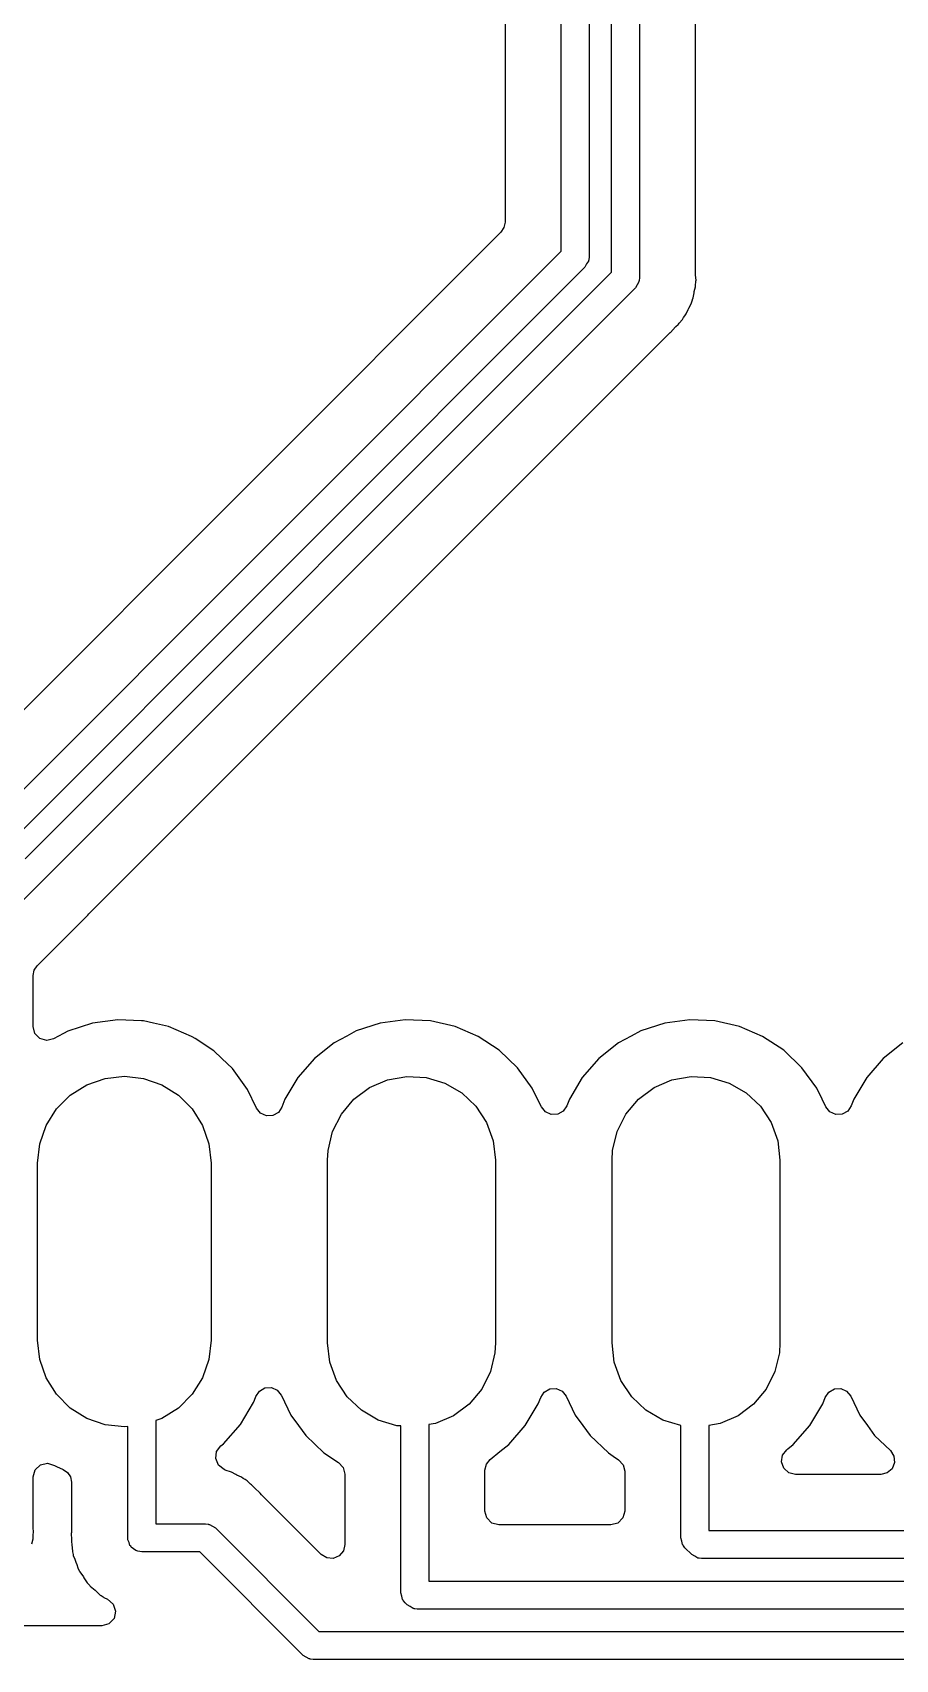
# Model space of a CAD drawing. Extents: x 51 to 201, y -153 to -28.
# Drawn here: x 62.15 to 69.85, y -68.8 to -54.28 of the extents above; entities that cross this region are included whole.
import ezdxf

# ---------------------------------------------------------------- set-up
doc = ezdxf.new("R2010")
doc.units = 0
doc.layers.add('BLACK', color=7, linetype='CONTINUOUS')

msp = doc.modelspace()

# ---------------------------------------------------------------- linework, layer by layer
at = {"layer": 'BLACK', "linetype": 'CONTINUOUS'}
for p, q in [((66.865, -56.2279), (66.865, -46.1)), ((67.115, -46.1518), (67.115, -56.2797)), ((66.3645, -50.2785), (66.3645, -55.9693)), ((67.315, -55.45), (67.315, -51.91)), ((67.565, -51.9618), (67.565, -55.45)), ((68.0655, -56.4308), (68.0655, -52.2205)), ((67.315, -56.4143), (67.315, -55.45)), ((67.565, -55.45), (67.565, -56.4661)), ((66.3551, -56.0167), (66.3282, -56.0569)), ((66.3645, -55.9693), (66.3551, -56.0167)), ((66.3282, -56.0569), (58.9493, -63.4359)), ((58.9216, -64.1713), (66.865, -56.2279)), ((67.1099, -56.3149), (67.0932, -56.341)), ((67.1108, -56.3087), (67.1099, -56.3149)), ((67.1121, -56.3063), (67.1108, -56.3087)), ((67.115, -56.2797), (67.1118, -56.3018)), ((67.1118, -56.3018), (67.1121, -56.3063)), ((67.0784, -56.3681), (59.135, -64.3115)), ((62.0797, -61.6497), (67.315, -56.4143)), ((67.0932, -56.341), (67.0784, -56.3681)), ((67.565, -56.4661), (67.5618, -56.4882)), ((68.066, -56.4424), (68.0655, -56.4308)), ((68.0702, -56.4859), (68.066, -56.4424)), ((67.5284, -56.5545), (62.2564, -61.8264)), ((67.5432, -56.5274), (67.5284, -56.5545)), ((67.5599, -56.5013), (67.5432, -56.5274)), ((67.5608, -56.4951), (67.5599, -56.5013)), ((67.5621, -56.4927), (67.5608, -56.4951)), ((67.5618, -56.4882), (67.5621, -56.4927)), ((68.0454, -56.642), (68.0523, -56.5989)), ((68.0523, -56.5989), (68.0546, -56.5874)), ((68.0546, -56.5874), (68.0655, -56.5451)), ((68.0655, -56.5251), (68.067, -56.5057)), ((68.0655, -56.5451), (68.0655, -56.5251)), ((68.067, -56.5057), (68.0689, -56.4942)), ((68.0689, -56.4942), (68.0702, -56.4859)), ((67.9827, -56.7871), (68, -56.7469)), ((68, -56.7469), (68.0052, -56.7365)), ((68.0052, -56.7365), (68.0262, -56.6982)), ((68.0262, -56.6982), (68.0312, -56.6788)), ((68.0312, -56.6788), (68.0375, -56.6604)), ((68.0375, -56.6604), (68.039, -56.6568)), ((68.039, -56.6568), (68.0454, -56.642)), ((67.8419, -56.9519), (67.8879, -56.9028)), ((67.8879, -56.9028), (67.8906, -56.9001)), ((67.8906, -56.9001), (67.9101, -56.8806)), ((67.9101, -56.8806), (67.9126, -56.8774)), ((67.9126, -56.8774), (67.9202, -56.8685)), ((67.9202, -56.8685), (67.9501, -56.8367)), ((67.9501, -56.8367), (67.9597, -56.8191)), ((67.9597, -56.8191), (67.9704, -56.8029)), ((67.9704, -56.8029), (67.9827, -56.7871)), ((67.9827, -56.7871), (67.9827, -56.7871)), ((62.649, -62.1417), (67.8238, -56.9669)), ((67.8238, -56.9669), (67.8399, -56.954)), ((67.8399, -56.954), (67.8419, -56.9519)), ((67.8419, -56.9519), (67.8419, -56.9519)), ((62.2564, -61.8264), (61.65, -62.4329)), ((62.2564, -61.8264), (62.2564, -61.8264)), ((62.6382, -62.1525), (62.649, -62.1417)), ((62.649, -62.1417), (62.649, -62.1417)), ((62.3552, -62.4355), (62.6382, -62.1525)), ((62.6382, -62.1525), (62.6382, -62.1525)), ((62.1868, -62.6039), (62.3552, -62.4355)), ((62.1505, -62.6916), (62.1599, -62.6441)), ((62.1505, -63.1473), (62.1505, -62.6916)), ((62.1599, -62.6441), (62.1868, -62.6039)), ((62.1667, -63.2085), (62.1505, -63.1473)), ((62.68, -63.1165), (62.4617, -63.1874)), ((62.9075, -63.0856), (62.68, -63.1165)), ((63.1187, -63.0951), (62.9075, -63.0856)), ((63.1369, -63.0959), (63.1187, -63.0951)), ((63.2245, -63.1159), (63.1369, -63.0959)), ((63.3607, -63.147), (63.2245, -63.1159)), ((63.5651, -63.2344), (63.3607, -63.147)), ((65.2506, -63.1159), (65.0365, -63.1855)), ((65.4737, -63.0857), (65.2506, -63.1159)), ((65.6985, -63.0958), (65.4737, -63.0857)), ((65.918, -63.1459), (65.6985, -63.0958)), ((66.125, -63.2344), (65.918, -63.1459)), ((67.7906, -63.1159), (67.5765, -63.1855)), ((68.0137, -63.0857), (67.7906, -63.1159)), ((68.2385, -63.0958), (68.0137, -63.0857)), ((68.458, -63.1459), (68.2385, -63.0958)), ((68.665, -63.2344), (68.458, -63.1459)), ((62.2109, -63.2538), (62.1667, -63.2085)), ((62.2717, -63.2713), (62.2109, -63.2538)), ((62.3333, -63.2565), (62.2717, -63.2713)), ((62.4225, -63.2085), (62.3333, -63.2565)), ((62.4617, -63.1874), (62.4225, -63.2085)), ((63.5719, -63.2373), (63.5651, -63.2344)), ((63.5969, -63.2538), (63.5719, -63.2373)), ((63.7635, -63.3637), (63.5969, -63.2538)), ((64.8383, -63.2921), (64.6623, -63.4325)), ((64.9514, -63.2313), (64.8383, -63.2921)), ((64.8383, -63.2921), (64.8383, -63.2921)), ((64.8383, -63.2921), (64.8383, -63.2921)), ((65.0365, -63.1855), (64.9514, -63.2313)), ((66.3128, -63.3584), (66.125, -63.2344)), ((67.3783, -63.2921), (67.2023, -63.4325)), ((67.4914, -63.2313), (67.3783, -63.2921)), ((67.3783, -63.2921), (67.3783, -63.2921)), ((67.3783, -63.2921), (67.3783, -63.2921)), ((67.5765, -63.1855), (67.4914, -63.2313)), ((68.8528, -63.3584), (68.665, -63.2344)), ((69.9183, -63.2921), (69.7423, -63.4325)), ((63.8354, -63.4325), (63.7635, -63.3637)), ((63.9294, -63.5224), (63.8354, -63.4325)), ((64.6623, -63.4325), (64.5142, -63.602)), ((66.4755, -63.5139), (66.3128, -63.3584)), ((66.3128, -63.3584), (66.3128, -63.3584)), ((66.3128, -63.3584), (66.3128, -63.3584)), ((67.2023, -63.4325), (67.0542, -63.602)), ((69.0155, -63.5139), (68.8528, -63.3584)), ((68.8528, -63.3584), (68.8528, -63.3584)), ((68.8528, -63.3584), (68.8528, -63.3584)), ((69.7423, -63.4325), (69.5942, -63.602)), ((62.7925, -63.6094), (62.965, -63.59)), ((62.965, -63.59), (63.1375, -63.6094)), ((64.0644, -63.7082), (63.9294, -63.5224)), ((65.3149, -63.6215), (65.4864, -63.5913)), ((65.4864, -63.5913), (65.6602, -63.6014)), ((66.6078, -63.696), (66.4755, -63.5139)), ((67.8549, -63.6215), (68.0264, -63.5913)), ((68.0264, -63.5913), (68.2002, -63.6014)), ((69.1478, -63.696), (69.0155, -63.5139)), ((62.4818, -63.7591), (62.6287, -63.6667)), ((62.6287, -63.6667), (62.7925, -63.6094)), ((63.1375, -63.6094), (63.3013, -63.6667)), ((63.3013, -63.6667), (63.4482, -63.7591)), ((64.1445, -63.8745), (64.0644, -63.7082)), ((64.5142, -63.602), (64.3988, -63.7952)), ((65.0153, -63.7945), (65.155, -63.6905)), ((65.155, -63.6905), (65.3149, -63.6215)), ((65.6602, -63.6014), (65.8271, -63.6513)), ((65.8271, -63.6513), (65.9779, -63.7384)), ((65.9779, -63.7384), (66.1045, -63.8579)), ((66.6556, -63.7952), (66.6078, -63.696)), ((67.0542, -63.602), (66.9388, -63.7952)), ((67.5553, -63.7945), (67.695, -63.6905)), ((67.695, -63.6905), (67.8549, -63.6215)), ((68.2002, -63.6014), (68.3671, -63.6513)), ((68.3671, -63.6513), (68.5179, -63.7384)), ((68.5179, -63.7384), (68.6445, -63.8579)), ((69.1956, -63.7952), (69.1478, -63.696)), ((69.5942, -63.602), (69.4788, -63.7952)), ((62.2667, -64.0287), (62.3591, -63.8818)), ((62.3591, -63.8818), (62.4818, -63.7591)), ((63.4482, -63.7591), (63.5709, -63.8818)), ((63.5709, -63.8818), (63.6633, -64.0287)), ((64.1448, -63.8752), (64.1445, -63.8745)), ((64.181, -63.9197), (64.1448, -63.8752)), ((64.3726, -63.8649), (64.3406, -63.9125)), ((64.3988, -63.7952), (64.3726, -63.8649)), ((64.9034, -63.9279), (65.0153, -63.7945)), ((66.1045, -63.8579), (66.2002, -64.0034)), ((66.6889, -63.8643), (66.6556, -63.7952)), ((66.725, -63.9088), (66.6889, -63.8643)), ((66.9167, -63.8541), (66.8847, -63.9017)), ((66.9388, -63.7952), (66.9167, -63.8541)), ((67.4434, -63.9279), (67.5553, -63.7945)), ((68.6445, -63.8579), (68.7402, -64.0034)), ((69.2289, -63.8643), (69.1956, -63.7952)), ((69.265, -63.9088), (69.2289, -63.8643)), ((69.4567, -63.8541), (69.4247, -63.9017)), ((69.4788, -63.7952), (69.4567, -63.8541)), ((62.2094, -64.1925), (62.2667, -64.0287)), ((63.6633, -64.0287), (63.7206, -64.1925)), ((64.2333, -63.9432), (64.181, -63.9197)), ((64.2906, -63.9406), (64.2333, -63.9432)), ((64.3406, -63.9125), (64.2906, -63.9406)), ((64.8252, -64.0835), (64.9034, -63.9279)), ((66.2002, -64.0034), (66.2598, -64.167)), ((66.7774, -63.9323), (66.725, -63.9088)), ((66.8347, -63.9298), (66.7774, -63.9323)), ((66.8847, -63.9017), (66.8347, -63.9298)), ((67.3652, -64.0835), (67.4434, -63.9279)), ((68.7402, -64.0034), (68.7998, -64.167)), ((69.3174, -63.9323), (69.265, -63.9088)), ((69.3747, -63.9298), (69.3174, -63.9323)), ((69.4247, -63.9017), (69.3747, -63.9298)), ((64.7851, -64.2529), (64.8252, -64.0835)), ((66.2598, -64.167), (66.28, -64.34)), ((67.3251, -64.2529), (67.3652, -64.0835)), ((68.7998, -64.167), (68.82, -64.34)), ((62.19, -64.365), (62.2094, -64.1925)), ((63.7206, -64.1925), (63.74, -64.365)), ((64.78, -64.34), (64.7851, -64.2529)), ((67.32, -64.34), (67.3251, -64.2529)), ((62.19, -65.945), (62.19, -64.365)), ((63.74, -64.365), (63.74, -65.945)), ((64.78, -65.97), (64.78, -64.34)), ((66.28, -64.34), (66.28, -65.97)), ((67.32, -65.97), (67.32, -64.34)), ((68.82, -64.34), (68.82, -65.97)), ((62.2094, -66.1175), (62.19, -65.945)), ((63.74, -65.945), (63.7206, -66.1175)), ((64.8002, -66.143), (64.78, -65.97)), ((66.2749, -66.0571), (66.2348, -66.2265)), ((66.28, -65.97), (66.2749, -66.0571)), ((67.3402, -66.143), (67.32, -65.97)), ((68.8149, -66.0571), (68.7748, -66.2265)), ((68.82, -65.97), (68.8149, -66.0571)), ((62.2667, -66.2813), (62.2094, -66.1175)), ((63.7206, -66.1175), (63.6633, -66.2813)), ((64.8598, -66.3066), (64.8002, -66.143)), ((67.3998, -66.3066), (67.3402, -66.143)), ((62.3591, -66.4282), (62.2667, -66.2813)), ((63.6633, -66.2813), (63.5709, -66.4282)), ((64.9555, -66.4521), (64.8598, -66.3066)), ((66.2348, -66.2265), (66.1566, -66.3821)), ((67.4955, -66.4521), (67.3998, -66.3066)), ((68.7748, -66.2265), (68.6966, -66.3821)), ((62.4818, -66.5509), (62.3591, -66.4282)), ((63.5709, -66.4282), (63.4482, -66.5509)), ((64.1188, -66.5007), (64.1265, -66.4802)), ((64.1265, -66.4802), (64.139, -66.4469)), ((64.139, -66.4469), (64.171, -66.3994)), ((64.171, -66.3994), (64.221, -66.3713)), ((64.221, -66.3713), (64.2783, -66.3687)), ((64.2783, -66.3687), (64.3306, -66.3922)), ((64.3306, -66.3922), (64.3668, -66.4367)), ((64.3668, -66.4367), (64.3678, -66.4388)), ((64.3678, -66.4388), (64.4522, -66.614)), ((65.0821, -66.5716), (64.9555, -66.4521)), ((66.1566, -66.3821), (66.0447, -66.5155)), ((66.6612, -66.5148), (66.6833, -66.4559)), ((66.6833, -66.4559), (66.7153, -66.4083)), ((66.7153, -66.4083), (66.7653, -66.3802)), ((66.7653, -66.3802), (66.8226, -66.3777)), ((66.8226, -66.3777), (66.875, -66.4012)), ((66.875, -66.4012), (66.9111, -66.4457)), ((66.9111, -66.4457), (66.9922, -66.614)), ((67.6221, -66.5716), (67.4955, -66.4521)), ((68.6966, -66.3821), (68.5847, -66.5155)), ((69.2012, -66.5148), (69.2233, -66.4559)), ((69.2233, -66.4559), (69.2553, -66.4083)), ((69.2553, -66.4083), (69.3053, -66.3802)), ((69.3053, -66.3802), (69.3626, -66.3777)), ((69.3626, -66.3777), (69.415, -66.4012)), ((69.415, -66.4012), (69.4511, -66.4457)), ((69.4511, -66.4457), (69.5322, -66.614)), ((62.6287, -66.6433), (62.4818, -66.5509)), ((62.7925, -66.7006), (62.6287, -66.6433)), ((63.3013, -66.6433), (63.245, -66.6629)), ((63.4482, -66.5509), (63.3013, -66.6433)), ((64.0011, -66.6978), (64.1188, -66.5007)), ((64.4522, -66.614), (64.5205, -66.708)), ((65.2329, -66.6587), (65.0821, -66.5716)), ((65.905, -66.6195), (65.7451, -66.6885)), ((66.0447, -66.5155), (65.905, -66.6195)), ((66.5458, -66.708), (66.6612, -66.5148)), ((66.9922, -66.614), (67.0605, -66.708)), ((67.7729, -66.6587), (67.6221, -66.5716)), ((68.445, -66.6195), (68.2851, -66.6885)), ((68.5847, -66.5155), (68.445, -66.6195)), ((69.0858, -66.708), (69.2012, -66.5148)), ((69.5322, -66.614), (69.6005, -66.708)), ((62.965, -66.72), (62.7925, -66.7006)), ((62.995, -66.7166), (62.965, -66.72)), ((62.995, -67.71), (62.995, -66.7166)), ((63.245, -66.6629), (63.245, -67.585)), ((63.85, -66.8707), (64.0011, -66.6978)), ((64.5205, -66.708), (64.5845, -66.7961)), ((65.3998, -66.7086), (65.2329, -66.6587)), ((65.435, -66.7107), (65.3998, -66.7086)), ((65.435, -68.2), (65.435, -66.7107)), ((65.7451, -66.6885), (65.685, -66.6991)), ((65.685, -66.6991), (65.685, -68.095)), ((66.3977, -66.8775), (66.5458, -66.708)), ((67.0605, -66.708), (67.1245, -66.7961)), ((67.935, -66.7072), (67.7729, -66.6587)), ((67.935, -67.71), (67.935, -66.7072)), ((68.2851, -66.6885), (68.185, -66.7061)), ((68.185, -66.7061), (68.185, -67.645)), ((68.9377, -66.8775), (69.0858, -66.708)), ((69.6005, -66.708), (69.6645, -66.7961)), ((63.7892, -66.9397), (63.8269, -66.8891)), ((63.8269, -66.8891), (63.85, -66.8707)), ((64.5845, -66.7961), (64.7472, -66.9516)), ((66.3196, -66.9397), (66.3977, -66.8775)), ((67.1245, -66.7961), (67.2872, -66.9516)), ((68.8432, -66.9718), (68.8799, -66.9236)), ((68.8799, -66.9236), (68.8893, -66.9161)), ((68.8893, -66.9161), (68.9377, -66.8775)), ((69.6645, -66.7961), (69.8055, -66.9309)), ((69.8055, -66.9309), (69.837, -66.9801)), ((62.1681, -67.1025), (62.2157, -67.0569)), ((62.2157, -67.0569), (62.2801, -67.0422)), ((62.2801, -67.0422), (62.3428, -67.0626)), ((62.3428, -67.0626), (62.3581, -67.0727)), ((62.3581, -67.0727), (62.3581, -67.0727)), ((62.3581, -67.0727), (62.3581, -67.0727)), ((62.3581, -67.0727), (62.4192, -67.0989)), ((63.7813, -67.0024), (63.7892, -66.9397)), ((63.8053, -67.0608), (63.7813, -67.0024)), ((63.855, -67.0998), (63.8053, -67.0608)), ((64.7472, -66.9516), (64.7472, -66.9516)), ((64.7472, -66.9516), (64.7472, -66.9516)), ((64.7472, -66.9516), (64.8788, -67.0385)), ((64.8788, -67.0385), (64.9197, -67.0833)), ((66.1855, -67.1064), (66.1978, -67.0526)), ((66.1978, -67.0526), (66.2322, -67.0095)), ((66.2322, -67.0095), (66.3196, -66.9397)), ((67.2872, -66.9516), (67.3303, -66.9801)), ((67.3303, -66.9801), (67.3788, -67.0121)), ((67.3788, -67.0121), (67.4197, -67.0568)), ((67.4197, -67.0568), (67.4345, -67.1156)), ((68.8337, -67.0316), (68.8432, -66.9718)), ((68.8538, -67.0888), (68.8337, -67.0316)), ((69.8425, -67.0382), (69.8207, -67.0925)), ((69.837, -66.9801), (69.8425, -67.0382)), ((62.1505, -67.1661), (62.1681, -67.1025)), ((62.1505, -67.6052), (62.1505, -67.1661)), ((62.4192, -67.0989), (62.4588, -67.1259)), ((62.4588, -67.1259), (62.4852, -67.1659)), ((62.4852, -67.1659), (62.4945, -67.2129)), ((62.4945, -67.2129), (62.4945, -67.6392)), ((63.8659, -67.1046), (63.855, -67.0998)), ((63.8843, -67.1125), (63.8659, -67.1046)), ((63.8659, -67.1046), (63.8659, -67.1046)), ((63.9027, -67.1188), (63.8843, -67.1125)), ((63.9221, -67.1238), (63.9027, -67.1188)), ((63.9604, -67.1448), (63.9221, -67.1238)), ((63.9709, -67.15), (63.9604, -67.1448)), ((64.0109, -67.1673), (63.9709, -67.15)), ((64.0268, -67.1796), (64.0109, -67.1673)), ((64.043, -67.1903), (64.0268, -67.1796)), ((64.0606, -67.1999), (64.043, -67.1903)), ((64.0924, -67.2298), (64.0606, -67.1999)), ((64.9197, -67.0833), (64.9345, -67.142)), ((64.9345, -67.142), (64.9345, -67.7705)), ((66.1855, -67.4705), (66.1855, -67.1064)), ((67.4345, -67.1156), (67.4345, -67.4705)), ((68.8985, -67.1297), (68.8538, -67.0888)), ((68.9572, -67.1445), (68.8985, -67.1297)), ((69.7198, -67.1445), (68.9572, -67.1445)), ((69.7766, -67.1307), (69.7198, -67.1445)), ((69.8207, -67.0925), (69.7766, -67.1307)), ((64.1013, -67.2374), (64.0924, -67.2298)), ((64.1045, -67.2399), (64.1013, -67.2374)), ((64.124, -67.2594), (64.1045, -67.2399)), ((64.1268, -67.2621), (64.124, -67.2594)), ((64.1779, -67.3101), (64.1268, -67.2621)), ((64.1908, -67.3262), (64.1779, -67.3101)), ((64.5447, -67.6801), (64.1908, -67.3262)), ((66.2021, -67.5325), (66.1855, -67.4705)), ((67.4345, -67.4705), (67.4179, -67.5325)), ((62.151, -67.6168), (62.1505, -67.6052)), ((62.1552, -67.6603), (62.151, -67.6168)), ((62.4945, -67.6392), (62.4923, -67.6624)), ((63.245, -67.585), (63.69, -67.585)), ((63.69, -67.585), (63.7121, -67.5882)), ((63.7121, -67.5882), (63.7166, -67.5879)), ((63.7166, -67.5879), (63.719, -67.5892)), ((63.719, -67.5892), (63.7252, -67.5901)), ((63.7252, -67.5901), (63.7512, -67.6068)), ((63.7512, -67.6068), (63.7784, -67.6216)), ((63.7784, -67.6216), (64.7018, -68.545)), ((66.2475, -67.5779), (66.2021, -67.5325)), ((66.3095, -67.5945), (66.2475, -67.5779)), ((67.3105, -67.5945), (66.3095, -67.5945)), ((67.3725, -67.5779), (67.3105, -67.5945)), ((67.4179, -67.5325), (67.3725, -67.5779)), ((68.185, -67.645), (78.6, -67.645)), ((62.1396, -67.7618), (62.1505, -67.7195)), ((62.1505, -67.6995), (62.152, -67.6801)), ((62.1505, -67.7195), (62.1505, -67.6995)), ((62.152, -67.6801), (62.1548, -67.6624)), ((62.1548, -67.6624), (62.1552, -67.6603)), ((62.4923, -67.6624), (62.4908, -67.6704)), ((62.4908, -67.6704), (62.4943, -67.7258)), ((62.4943, -67.7258), (62.4945, -67.7335)), ((62.4945, -67.7335), (62.4945, -67.7493)), ((62.4945, -67.7493), (62.4965, -67.765)), ((62.4965, -67.765), (62.4972, -67.7728)), ((62.4972, -67.7728), (62.5007, -67.8281)), ((62.9976, -67.7188), (62.995, -67.71)), ((62.9963, -67.7278), (62.9976, -67.7188)), ((63.0073, -67.752), (62.9963, -67.7278)), ((63.0148, -67.7776), (63.0073, -67.752)), ((63.0217, -67.7836), (63.0148, -67.7776)), ((63.0255, -67.7919), (63.0217, -67.7836)), ((63.0479, -67.8063), (63.0255, -67.7919)), ((64.7228, -67.8582), (64.5447, -67.6801)), ((64.9345, -67.7705), (64.921, -67.8268)), ((67.9437, -67.7397), (67.935, -67.71)), ((67.9503, -67.7699), (67.9437, -67.7397)), ((67.9541, -67.775), (67.9503, -67.7699)), ((67.9548, -67.7776), (67.9541, -67.775)), ((67.9582, -67.7805), (67.9548, -67.7776)), ((67.9716, -67.7984), (67.9582, -67.7805)), ((68.0316, -67.8584), (67.9716, -67.7984)), ((62.5007, -67.8281), (62.5032, -67.8359)), ((62.5032, -67.8359), (62.5083, -67.8587)), ((62.5083, -67.8587), (62.5093, -67.8668)), ((62.5093, -67.8668), (62.5093, -67.8668)), ((62.5093, -67.8668), (62.5219, -67.8986)), ((62.5219, -67.8986), (62.5298, -67.9184)), ((62.5298, -67.9184), (62.5324, -67.9257)), ((62.5324, -67.9257), (62.5396, -67.9478)), ((62.5396, -67.9478), (62.5495, -67.9784)), ((63.0681, -67.8237), (63.0479, -67.8063)), ((63.0771, -67.825), (63.0681, -67.8237)), ((63.0848, -67.8299), (63.0771, -67.825)), ((63.12, -67.835), (63.0848, -67.8299)), ((63.6382, -67.835), (63.12, -67.835)), ((64.5616, -68.7584), (63.6382, -67.835)), ((64.7722, -67.8885), (64.7228, -67.8582)), ((64.8299, -67.893), (64.7722, -67.8885)), ((64.8834, -67.8709), (64.8299, -67.893)), ((64.921, -67.8268), (64.8834, -67.8709)), ((68.0588, -67.8732), (68.0316, -67.8584)), ((68.0848, -67.8899), (68.0588, -67.8732)), ((68.091, -67.8908), (68.0848, -67.8899)), ((68.0934, -67.8921), (68.091, -67.8908)), ((68.0979, -67.8918), (68.0934, -67.8921)), ((68.12, -67.895), (68.0979, -67.8918)), ((78.5482, -67.895), (68.12, -67.895)), ((62.5495, -67.9784), (62.5495, -67.9784)), ((62.5495, -67.9784), (62.5539, -67.9853)), ((62.5539, -67.9853), (62.5645, -68.0061)), ((62.5645, -68.0061), (62.5675, -68.0137)), ((62.5675, -68.0137), (62.6001, -68.0586)), ((62.6001, -68.0586), (62.6045, -68.0651)), ((62.6045, -68.0651), (62.6342, -68.1119)), ((65.685, -68.095), (78.22, -68.095)), ((62.6342, -68.1119), (62.6402, -68.1175)), ((62.6402, -68.1175), (62.6556, -68.135)), ((62.6556, -68.135), (62.6604, -68.1416)), ((62.6604, -68.1416), (62.7031, -68.1769)), ((62.7031, -68.1769), (62.709, -68.1821)), ((62.709, -68.1821), (62.7494, -68.2201)), ((62.7494, -68.2201), (62.7566, -68.224)), ((62.7566, -68.224), (62.7759, -68.2371)), ((62.7759, -68.2371), (62.7822, -68.2423)), ((65.4437, -68.2297), (65.435, -68.2)), ((65.4503, -68.2599), (65.4437, -68.2297)), ((62.7822, -68.2423), (62.8161, -68.2583)), ((62.8161, -68.2583), (62.8663, -68.3014)), ((62.8663, -68.3014), (62.8872, -68.3643)), ((62.8872, -68.3643), (62.8727, -68.4289)), ((65.4541, -68.265), (65.4503, -68.2599)), ((65.4548, -68.2676), (65.4541, -68.265)), ((65.4582, -68.2705), (65.4548, -68.2676)), ((65.4716, -68.2884), (65.4582, -68.2705)), ((65.4916, -68.3084), (65.4716, -68.2884)), ((65.5188, -68.3232), (65.4916, -68.3084)), ((65.5448, -68.3399), (65.5188, -68.3232)), ((65.551, -68.3408), (65.5448, -68.3399)), ((65.5534, -68.3421), (65.551, -68.3408)), ((65.5579, -68.3418), (65.5534, -68.3421)), ((65.58, -68.345), (65.5579, -68.3418)), ((78.1682, -68.345), (65.58, -68.345)), ((62.7633, -68.4945), (61.855, -68.4945)), ((62.8271, -68.4768), (62.7633, -68.4945)), ((62.8727, -68.4289), (62.8271, -68.4768)), ((64.7018, -68.545), (77.92, -68.545)), ((64.5887, -68.7732), (64.5616, -68.7584)), ((64.6148, -68.7899), (64.5887, -68.7732)), ((64.621, -68.7908), (64.6148, -68.7899)), ((64.6234, -68.7921), (64.621, -68.7908)), ((64.6279, -68.7918), (64.6234, -68.7921)), ((64.65, -68.795), (64.6279, -68.7918)), ((77.805, -68.795), (64.65, -68.795))]:
    msp.add_line(p, q, dxfattribs=at)

doc.saveas('drawing.dxf')
